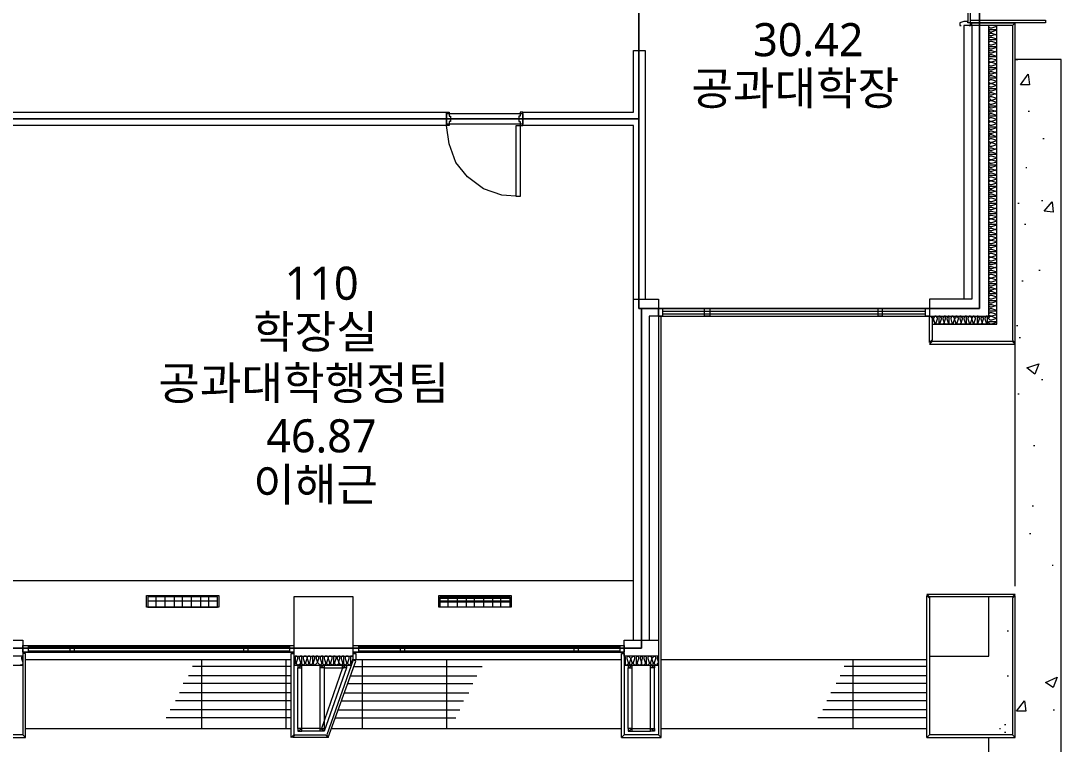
# Model space of a CAD drawing. Header units: millimetres. Extents: x -4011 to 126995, y -1911 to 106700.
# Drawn here: x 98122 to 110409, y 19337 to 27878 of the extents above; entities that cross this region are included whole.
import ezdxf

# ---------------------------------------------------------------- set-up
doc = ezdxf.new("R2010")
doc.units = ezdxf.units.MM
doc.layers.add('PDF_문자', color=7, linetype='Continuous')
doc.layers.add('PDF_형상', color=7, linetype='Continuous')
doc.styles.add('PDF 맑은 고딕', font='malgun.ttf')

msp = doc.modelspace()

# ---------------------------------------------------------------- linework, layer by layer
at = {"layer": 'PDF_형상', "lineweight": 5}
for points in [[(95938, 46539), (82959, 38969), (76694, 38969), (76694, 36466), (79306, 36466), (79306, 38969), (82959, 38969), (86456, 38969), (86456, 32472), (84202, 32472), (84202, 29720), (86456, 29720), (86456, 38969), (109446, 38969), (109446, 32052), (109446, 29705), (109446, 24482), (105451, 24482), (105451, 20472), (78933, 20472), (78933, 20720), (71969, 20720)], [(109306, 29580), (109306, 27870)], [(109337, 27886), (110223, 27886), (110223, 27855), (109337, 27855), (109337, 29596), (110223, 29596), (110223, 29549), (109337, 29549)], [(109352, 27824), (109352, 24591), (108855, 24591), (108855, 24389), (109554, 24389), (109554, 27824), (109259, 27824), (109259, 24591)], [(108886, 24295), (109648, 24295), (109648, 27824)], [(109321, 27824), (109337, 27824), (109337, 27855), (109306, 27855), (109306, 27870), (109259, 27870), (109212, 27855), (109212, 27824), (109228, 27824)], [(109648, 24295), (109648, 24311), (109632, 24311), (109585, 24295), (109570, 24295), (109554, 24311), (109554, 24326), (109570, 24326), (109585, 24326), (109632, 24326), (109648, 24326), (109648, 24342), (109648, 24358), (109632, 24358), (109585, 24342), (109570, 24342), (109554, 24358), (109554, 24373), (109570, 24389), (109585, 24389), (109570, 24389), (109554, 24404), (109554, 24420), (109570, 24435), (109585, 24435), (109632, 24420), (109648, 24420), (109648, 24435), (109648, 24451), (109632, 24451), (109585, 24451), (109570, 24451), (109554, 24451), (109554, 24466), (109570, 24482), (109585, 24482), (109632, 24466), (109648, 24466), (109648, 24482), (109648, 24513), (109632, 24513), (109585, 24497), (109570, 24497), (109554, 24513), (109554, 24528), (109570, 24528), (109585, 24528), (109632, 24513), (109648, 24528), (109648, 24544), (109648, 24560), (109632, 24560), (109585, 24544), (109570, 24544), (109554, 24560), (109554, 24575), (109570, 24575), (109585, 24575), (109632, 24575), (109648, 24575), (109648, 24591), (109648, 24606), (109632, 24606), (109585, 24591), (109570, 24591), (109554, 24606), (109554, 24622), (109570, 24637), (109585, 24637), (109632, 24622), (109648, 24622), (109648, 24637), (109648, 24653), (109632, 24653), (109585, 24653), (109570, 24653), (109554, 24653), (109554, 24668), (109570, 24684), (109585, 24684), (109632, 24668), (109648, 24668), (109648, 24684), (109648, 24699), (109632, 24715), (109585, 24699), (109570, 24699), (109554, 24699), (109554, 24715), (109570, 24731), (109585, 24731), (109632, 24715), (109648, 24715), (109648, 24746), (109648, 24762), (109632, 24762), (109585, 24746), (109570, 24746), (109554, 24762), (109554, 24777), (109570, 24777), (109585, 24777), (109632, 24777), (109648, 24777), (109648, 24793), (109648, 24808), (109632, 24808), (109585, 24793), (109570, 24793), (109554, 24808), (109554, 24824), (109570, 24839), (109585, 24839), (109570, 24839), (109554, 24855), (109554, 24870), (109570, 24886), (109585, 24886), (109632, 24870), (109648, 24870), (109648, 24886), (109648, 24902), (109632, 24902), (109585, 24902), (109570, 24902), (109554, 24902), (109554, 24917), (109570, 24933), (109585, 24933), (109632, 24917), (109648, 24917), (109648, 24933), (109648, 24948), (109632, 24964), (109585, 24948), (109570, 24948), (109554, 24964), (109554, 24979), (109570, 24979), (109585, 24979), (109632, 24964), (109648, 24979), (109648, 24995), (109648, 25010), (109632, 25010), (109585, 24995), (109570, 24995), (109554, 25010), (109554, 25026), (109570, 25026), (109585, 25026), (109632, 25026), (109648, 25026), (109648, 25041), (109648, 25057), (109632, 25057), (109585, 25041), (109570, 25041), (109554, 25057), (109554, 25073), (109570, 25088), (109585, 25088), (109570, 25088), (109554, 25104), (109554, 25119), (109570, 25135), (109585, 25135), (109632, 25119), (109648, 25119), (109648, 25135), (109648, 25150), (109632, 25150), (109585, 25150), (109570, 25150), (109554, 25150), (109554, 25166), (109570, 25181), (109585, 25181), (109632, 25166), (109648, 25166), (109648, 25181), (109648, 25212), (109632, 25212), (109585, 25197), (109570, 25197), (109554, 25212), (109554, 25228), (109570, 25228), (109585, 25228), (109632, 25228), (109648, 25228), (109648, 25244), (109648, 25259), (109632, 25259), (109585, 25244), (109570, 25244), (109554, 25259), (109554, 25275), (109570, 25290), (109585, 25290), (109570, 25290), (109554, 25306), (109554, 25321), (109570, 25337), (109585, 25337), (109632, 25321), (109648, 25321), (109648, 25337), (109648, 25352), (109632, 25352), (109585, 25352), (109570, 25352), (109554, 25352), (109554, 25368), (109570, 25383), (109585, 25383), (109632, 25368), (109648, 25368), (109648, 25383), (109648, 25399), (109632, 25415), (109585, 25399), (109570, 25399), (109554, 25399), (109554, 25415), (109570, 25430), (109585, 25430), (109632, 25415), (109648, 25430), (109648, 25446), (109648, 25461), (109632, 25461), (109585, 25446), (109570, 25446), (109554, 25461), (109554, 25477), (109570, 25477), (109585, 25477), (109632, 25477), (109648, 25477), (109648, 25492), (109648, 25508), (109632, 25508), (109585, 25492), (109570, 25492), (109554, 25508), (109554, 25523), (109570, 25539), (109585, 25539), (109570, 25539), (109554, 25554), (109554, 25570), (109570, 25585), (109585, 25585), (109632, 25570), (109648, 25570), (109648, 25585), (109648, 25601), (109632, 25601), (109585, 25601), (109570, 25601), (109554, 25601), (109554, 25617), (109570, 25632), (109585, 25632), (109632, 25617), (109648, 25617), (109648, 25632), (109648, 25663), (109632, 25663), (109585, 25648), (109570, 25648), (109554, 25663), (109554, 25679), (109570, 25679), (109585, 25679), (109632, 25663), (109648, 25679), (109648, 25694), (109648, 25710), (109632, 25710), (109585, 25694), (109570, 25694), (109554, 25710), (109554, 25725), (109570, 25725), (109585, 25725), (109632, 25725), (109648, 25725), (109648, 25741), (109648, 25756), (109632, 25756), (109585, 25741), (109570, 25741), (109554, 25756), (109554, 25772), (109570, 25788), (109585, 25788), (109632, 25772), (109648, 25772), (109648, 25788), (109648, 25803), (109632, 25803), (109585, 25803), (109570, 25803), (109554, 25803), (109554, 25819), (109570, 25834), (109585, 25834), (109632, 25819), (109648, 25819), (109648, 25834), (109648, 25850), (109632, 25865), (109585, 25850), (109570, 25850), (109554, 25850), (109554, 25865), (109570, 25881), (109585, 25881), (109632, 25865), (109648, 25865), (109648, 25896), (109648, 25912), (109632, 25912), (109585, 25896), (109570, 25896), (109554, 25912), (109554, 25927), (109570, 25927), (109585, 25927), (109632, 25927), (109648, 25927), (109648, 25943), (109648, 25959), (109632, 25959), (109585, 25943), (109570, 25943), (109554, 25959), (109554, 25974), (109570, 25990), (109585, 25990), (109570, 25990), (109554, 26005), (109554, 26021), (109570, 26036), (109585, 26036), (109632, 26021), (109648, 26021), (109648, 26036), (109648, 26052), (109632, 26052), (109585, 26052), (109570, 26052), (109554, 26052), (109554, 26067), (109570, 26083), (109585, 26083), (109632, 26067), (109648, 26067), (109648, 26083), (109648, 26098), (109632, 26114), (109585, 26098), (109570, 26098), (109554, 26114), (109570, 26130), (109585, 26130), (109632, 26114), (109648, 26130), (109648, 26145), (109648, 26161), (109632, 26161), (109585, 26145), (109570, 26145), (109554, 26161), (109554, 26176), (109570, 26176), (109585, 26176), (109632, 26176), (109648, 26176), (109648, 26192), (109648, 26207), (109632, 26207), (109585, 26192), (109570, 26192), (109554, 26207), (109554, 26223), (109570, 26238), (109585, 26238), (109570, 26238), (109554, 26254), (109554, 26269), (109570, 26285), (109585, 26285), (109632, 26269), (109648, 26269), (109648, 26285), (109648, 26301), (109632, 26301), (109585, 26301), (109570, 26301), (109554, 26301), (109554, 26316), (109570, 26332), (109585, 26332), (109632, 26316), (109648, 26316), (109648, 26332), (109648, 26363), (109632, 26363), (109585, 26347), (109570, 26347), (109554, 26363), (109554, 26378), (109570, 26378), (109585, 26378), (109632, 26363), (109648, 26378), (109648, 26394), (109648, 26409), (109632, 26409), (109585, 26394), (109570, 26394), (109554, 26409), (109554, 26425), (109570, 26425), (109585, 26440), (109570, 26440), (109554, 26456), (109554, 26472), (109570, 26487), (109585, 26487), (109632, 26472), (109648, 26472), (109648, 26487), (109648, 26503), (109632, 26503), (109585, 26503), (109570, 26503), (109554, 26503), (109554, 26518), (109570, 26534), (109585, 26534), (109632, 26518), (109648, 26518), (109648, 26534), (109648, 26549), (109632, 26565), (109585, 26549), (109570, 26549), (109554, 26549), (109554, 26565), (109570, 26580), (109585, 26580), (109632, 26565), (109648, 26580), (109648, 26596), (109648, 26611), (109632, 26611), (109585, 26596), (109570, 26596), (109554, 26611), (109554, 26627), (109570, 26627), (109585, 26627), (109632, 26627), (109648, 26627), (109648, 26642), (109648, 26658), (109632, 26658), (109585, 26642), (109570, 26642), (109554, 26658), (109554, 26674), (109570, 26689), (109585, 26689), (109570, 26689), (109554, 26705), (109554, 26720), (109570, 26736), (109585, 26736), (109632, 26720), (109648, 26720), (109648, 26736), (109648, 26751), (109632, 26751), (109585, 26751), (109570, 26751), (109554, 26751), (109554, 26767), (109570, 26782), (109585, 26782), (109632, 26767), (109648, 26767), (109648, 26782), (109648, 26798), (109632, 26813), (109585, 26798), (109570, 26798), (109554, 26813), (109554, 26829), (109570, 26829), (109585, 26829), (109632, 26813), (109648, 26829), (109648, 26845), (109648, 26860), (109632, 26860), (109585, 26845), (109570, 26845), (109554, 26860), (109554, 26876), (109570, 26876), (109585, 26876), (109632, 26876), (109648, 26876), (109648, 26891), (109648, 26907), (109632, 26907), (109585, 26891), (109570, 26891), (109554, 26907), (109554, 26922), (109570, 26938), (109585, 26938), (109570, 26953), (109554, 26953), (109554, 26969), (109570, 26984), (109585, 26984), (109632, 26969), (109648, 26969), (109648, 26984), (109648, 27000), (109632, 27016), (109585, 27000), (109570, 27000), (109554, 27000), (109554, 27016), (109570, 27031), (109585, 27031), (109632, 27016), (109648, 27016), (109648, 27047), (109648, 27062), (109632, 27062), (109585, 27047), (109570, 27047), (109554, 27062), (109554, 27078), (109570, 27078), (109585, 27078), (109632, 27078), (109648, 27078), (109648, 27093), (109648, 27109), (109632, 27109), (109585, 27093), (109570, 27093), (109554, 27109), (109554, 27124), (109570, 27140), (109585, 27140), (109570, 27140), (109554, 27155), (109554, 27171), (109570, 27187), (109585, 27187), (109632, 27171), (109648, 27171), (109648, 27187), (109648, 27202), (109632, 27202), (109585, 27202), (109570, 27202), (109554, 27202), (109554, 27218), (109570, 27233), (109585, 27233), (109632, 27218), (109648, 27218), (109648, 27233), (109648, 27249), (109632, 27264), (109585, 27249), (109570, 27249), (109554, 27264), (109570, 27280), (109585, 27280), (109632, 27264), (109648, 27280), (109648, 27295), (109648, 27311), (109632, 27311), (109585, 27295), (109570, 27295), (109554, 27311), (109554, 27326), (109570, 27326), (109585, 27326), (109632, 27326), (109648, 27326), (109648, 27342), (109648, 27358), (109632, 27358), (109585, 27342), (109570, 27342), (109554, 27358), (109554, 27373), (109570, 27389), (109585, 27389), (109570, 27389), (109554, 27404), (109554, 27420), (109570, 27435), (109585, 27435), (109632, 27420), (109648, 27420), (109648, 27435), (109648, 27451), (109632, 27451), (109585, 27451), (109570, 27451), (109554, 27451), (109554, 27466), (109570, 27482), (109585, 27482), (109632, 27466), (109648, 27466), (109648, 27482), (109648, 27513), (109632, 27513), (109585, 27497), (109570, 27497), (109554, 27513), (109554, 27528), (109570, 27528), (109585, 27528), (109632, 27513), (109648, 27528), (109648, 27544), (109648, 27560), (109632, 27560), (109585, 27544), (109570, 27544), (109554, 27560), (109554, 27575), (109570, 27575), (109585, 27575), (109632, 27575), (109648, 27575), (109648, 27591), (109648, 27606), (109632, 27606), (109585, 27591), (109570, 27591), (109554, 27606), (109554, 27622), (109570, 27637), (109585, 27637), (109632, 27622), (109648, 27622), (109648, 27637), (109648, 27653), (109632, 27653), (109585, 27653), (109570, 27653), (109554, 27653), (109554, 27668), (109570, 27684), (109585, 27684), (109632, 27668), (109648, 27668), (109648, 27684), (109648, 27699), (109632, 27715), (109585, 27699), (109570, 27699), (109554, 27699), (109554, 27715), (109570, 27731), (109585, 27731), (109632, 27715), (109648, 27715), (109648, 27746), (109648, 27762), (109632, 27762), (109585, 27746), (109570, 27746), (109554, 27762), (109554, 27777), (109570, 27777), (109585, 27777), (109632, 27777), (109648, 27777), (109648, 27793), (109648, 27808), (109632, 27808), (109585, 27793), (109570, 27793), (109554, 27808), (109554, 27824)], [(105358, 20565), (105358, 26642), (104052, 26642), (104052, 26798), (105358, 26798), (105358, 27528), (105497, 27528), (105497, 24591)], [(79554, 19415), (79554, 18326), (109508, 18326), (109741, 18358), (109959, 18435), (110145, 18591), (110285, 18777), (110378, 18995), (110409, 19228), (110409, 27420), (109865, 27420), (109881, 27420), (109896, 27420)], [(110021, 26813), (110036, 26813)], [(104021, 25803), (103974, 25803), (103974, 26642), (104021, 26642), (104021, 25803), (103803, 25819), (103585, 25896), (103399, 26036), (103259, 26207), (103181, 26425), (103150, 26642)], [(110192, 26487), (110207, 26487)], [(109990, 26145), (110005, 26145)], [(109896, 25725), (109912, 25725)], [(110176, 25756), (110192, 25756)], [(109974, 25477), (109990, 25477)], [(110145, 24933), (110161, 24933)], [(109943, 24808), (109959, 24808)], [(105358, 24591), (105653, 24591), (105653, 24389), (105544, 24389), (105544, 20565)], [(105653, 24591), (105653, 24389), (108855, 24389)], [(105653, 24482), (108855, 24482)], [(105699, 24451), (108808, 24451)], [(105699, 24420), (108808, 24420)], [(109554, 24295), (109539, 24295), (109539, 24311), (109539, 24358), (109539, 24373), (109539, 24389), (109523, 24389), (109508, 24373), (109508, 24358), (109523, 24311), (109523, 24295), (109508, 24295), (109492, 24295), (109477, 24311), (109492, 24358), (109492, 24373), (109477, 24389), (109461, 24373), (109461, 24358), (109477, 24311), (109461, 24295), (109446, 24295), (109430, 24295), (109430, 24311), (109446, 24358), (109446, 24373), (109430, 24389), (109415, 24389), (109415, 24373), (109415, 24358), (109415, 24311), (109415, 24295), (109399, 24295), (109383, 24295), (109383, 24311), (109399, 24358), (109399, 24373), (109383, 24389), (109368, 24389), (109352, 24373), (109352, 24358), (109352, 24373), (109337, 24389), (109321, 24389), (109306, 24373), (109306, 24358), (109321, 24311), (109321, 24295), (109306, 24295), (109290, 24295), (109290, 24311), (109290, 24358), (109290, 24373), (109290, 24389), (109275, 24389), (109259, 24373), (109259, 24358), (109275, 24311), (109275, 24295), (109259, 24295), (109228, 24295), (109228, 24311), (109244, 24358), (109244, 24373), (109228, 24389), (109212, 24389), (109212, 24373), (109212, 24358), (109228, 24311), (109212, 24295), (109197, 24295), (109181, 24295), (109181, 24311), (109197, 24358), (109197, 24373), (109181, 24389), (109166, 24389), (109166, 24373), (109150, 24358), (109150, 24373), (109135, 24389), (109119, 24389), (109104, 24373), (109104, 24358), (109119, 24311), (109119, 24295), (109104, 24295), (109088, 24295), (109088, 24311), (109088, 24358), (109088, 24373), (109088, 24389), (109073, 24389), (109057, 24373), (109057, 24358), (109073, 24311), (109073, 24295), (109057, 24295), (109041, 24295), (109026, 24311), (109041, 24358), (109041, 24373), (109041, 24389), (109026, 24389), (109010, 24373), (109010, 24358), (109026, 24311), (109010, 24295), (108995, 24295), (108979, 24295), (108979, 24311), (108995, 24358), (108995, 24373), (108979, 24389), (108964, 24389), (108964, 24373), (108964, 24358), (108964, 24311), (108964, 24295), (108948, 24295), (108933, 24295), (108933, 24311), (108948, 24358), (108948, 24373), (108933, 24389), (108917, 24389), (108902, 24373), (108902, 24358), (108886, 24373), (108870, 24389)], [(109865, 21202), (109865, 24264)], [(109881, 24280), (109896, 24280)], [(109912, 24140), (109927, 24140)], [(110176, 23642), (110192, 23642)], [(109896, 23472), (109912, 23472)], [(110083, 22865), (110098, 22865)], [(110067, 22150), (110083, 22150)], [(110036, 21824), (110052, 21824)], [(110301, 21451), (110316, 21451)], [(105358, 21264), (98021, 21264)], [(99622, 21031), (100446, 21031)], [(99715, 21078), (99715, 20953)], [(99824, 21078), (99824, 20953)], [(99933, 21078), (99933, 20953)], [(100026, 21078), (100026, 20953)], [(100135, 21078), (100135, 20953)], [(100244, 21078), (100244, 20953)], [(100337, 21078), (100337, 20953)], [(103073, 21062), (103896, 21062)], [(103073, 21031), (103896, 21031)], [(103073, 21016), (103896, 21016)], [(103166, 21078), (103166, 20953)], [(103275, 21078), (103275, 20953)], [(103383, 21078), (103383, 20953)], [(103477, 21078), (103477, 20953)], [(103585, 21078), (103585, 20953)], [(103694, 21078), (103694, 20953)], [(103788, 21078), (103788, 20953)], [(109772, 20674), (109788, 20674)], [(98145, 20503), (101347, 20503)], [(98145, 20425), (101347, 20425)], [(98207, 20487), (101301, 20487)], [(98207, 20440), (101301, 20440)], [(102047, 20503), (105249, 20503)], [(102047, 20425), (105249, 20425)], [(102109, 20487), (105202, 20487)], [(102109, 20440), (105202, 20440)], [(98145, 20378), (98130, 20363), (98130, 20347), (98145, 20301), (98145, 20285), (98130, 20269), (98114, 20269)], [(101316, 20332), (98176, 20332)], [(100259, 19523), (100259, 20332)], [(101254, 19523), (101254, 20332)], [(102031, 20285), (102031, 20301), (102047, 20347), (102047, 20363), (102031, 20378), (102016, 20378), (102016, 20363), (102016, 20347), (102016, 20301), (102016, 20285), (102000, 20269), (101984, 20285), (101984, 20301), (102000, 20347), (102000, 20363), (101984, 20378), (101969, 20378), (101953, 20363), (101953, 20347), (101969, 20301), (101969, 20285), (101953, 20269), (101938, 20285), (101938, 20301), (101938, 20347), (101938, 20363), (101938, 20378), (101922, 20378), (101907, 20363), (101907, 20347), (101922, 20301), (101922, 20285), (101907, 20269), (101891, 20285), (101876, 20301), (101876, 20285), (101845, 20269), (101829, 20285), (101829, 20301), (101845, 20347), (101845, 20363), (101829, 20378), (101813, 20378), (101813, 20363), (101813, 20347), (101813, 20301), (101813, 20285), (101798, 20269), (101782, 20285), (101782, 20301), (101798, 20347), (101798, 20363), (101782, 20378), (101767, 20378), (101751, 20363), (101751, 20347), (101767, 20301), (101767, 20285), (101751, 20269), (101736, 20285), (101736, 20301), (101751, 20347), (101751, 20363), (101736, 20378), (101720, 20378), (101705, 20363), (101705, 20347), (101720, 20301), (101720, 20285), (101705, 20269), (101689, 20285), (101689, 20301), (101689, 20347), (101689, 20363), (101689, 20378), (101674, 20378), (101658, 20363), (101658, 20347), (101674, 20301), (101674, 20285), (101658, 20269), (101642, 20285), (101627, 20301), (101611, 20285), (101596, 20269), (101580, 20285), (101580, 20301), (101596, 20347), (101596, 20363), (101580, 20378), (101565, 20378), (101565, 20363), (101565, 20347), (101565, 20301), (101565, 20285), (101549, 20269), (101534, 20285), (101534, 20301), (101549, 20347), (101549, 20363), (101534, 20378), (101518, 20378), (101503, 20363), (101503, 20347), (101518, 20301), (101518, 20285), (101503, 20269), (101487, 20285), (101487, 20301), (101503, 20347), (101503, 20363), (101487, 20378), (101471, 20378), (101456, 20363), (101456, 20347), (101471, 20301), (101471, 20285), (101456, 20269), (101440, 20285), (101440, 20301), (101440, 20347), (101440, 20363), (101440, 20378), (101425, 20378), (101409, 20363), (101409, 20347), (101425, 20301), (101425, 20285), (101394, 20269), (101378, 20285), (101378, 20301), (101394, 20347), (101394, 20363), (101378, 20378), (101363, 20378), (101363, 20363), (101363, 20347), (101363, 20301), (101363, 20285), (101347, 20269), (102031, 20269)], [(102078, 20316), (102047, 20332)], [(105218, 20332), (102078, 20332)], [(102155, 20332), (102155, 19523)], [(103150, 20332), (103150, 19523)], [(105653, 20378), (105637, 20363), (105637, 20347), (105653, 20301), (105637, 20285), (105637, 20269), (105622, 20269), (105606, 20285), (105606, 20301), (105622, 20347), (105622, 20363), (105606, 20378), (105591, 20363), (105575, 20347), (105575, 20363), (105544, 20378), (105528, 20363), (105528, 20347), (105544, 20301), (105544, 20285), (105528, 20269), (105513, 20269), (105513, 20285), (105513, 20301), (105513, 20347), (105513, 20363), (105497, 20378), (105482, 20363), (105482, 20347), (105497, 20301), (105497, 20285), (105482, 20269), (105466, 20269), (105451, 20285), (105451, 20301), (105466, 20347), (105466, 20363), (105451, 20378), (105435, 20363), (105435, 20347), (105451, 20301), (105451, 20285), (105435, 20269), (105420, 20269), (105404, 20285), (105404, 20301), (105420, 20347), (105420, 20363), (105404, 20378), (105389, 20363), (105389, 20347), (105389, 20301), (105389, 20285), (105389, 20269), (105373, 20269), (105358, 20285), (105358, 20301), (105373, 20347), (105373, 20363), (105358, 20378), (105342, 20363), (105326, 20347), (105311, 20363), (105295, 20378), (105280, 20363), (105280, 20347), (105295, 20301), (105295, 20285), (105280, 20269), (105264, 20269), (105264, 20285), (105264, 20301), (105264, 20347), (105264, 20363), (105249, 20378)], [(108824, 20332), (105684, 20332)], [(107953, 19523), (107953, 20332)], [(97756, 20269), (98145, 20269)], [(101316, 20254), (100150, 20254)], [(101394, 19523), (101394, 20238), (101440, 20269)], [(101658, 19523), (101440, 19523), (101440, 20238)], [(101922, 20269), (101969, 20238), (101705, 19492), (101658, 19523), (101658, 20269), (101705, 20238), (101938, 20238)], [(101938, 20269), (101705, 20269), (101705, 19523), (101705, 19492), (101658, 19492), (101658, 19523), (101705, 19523)], [(101922, 20238), (101674, 19523)], [(102047, 20254), (103570, 20254)], [(105249, 20269), (105653, 20269)], [(105295, 19523), (105295, 20238), (105342, 20269)], [(105295, 19492), (105342, 19523), (105342, 20238)], [(105342, 19523), (105560, 19523), (105560, 20238)], [(105606, 19523), (105606, 20238), (105560, 20269)], [(108824, 20254), (107845, 20254)], [(101316, 20052), (100041, 20052)], [(101316, 20145), (100104, 20145)], [(101984, 20052), (103461, 20052)], [(102016, 20145), (103508, 20145)], [(108824, 20052), (107751, 20052)], [(108824, 20145), (107798, 20145)], [(109772, 20145), (109788, 20145)], [(101316, 19943), (99995, 19943)], [(101938, 19943), (103415, 19943)], [(108824, 19943), (107689, 19943)], [(101316, 19850), (99948, 19850)], [(101907, 19850), (103352, 19850)], [(108824, 19850), (107642, 19850)], [(101316, 19741), (99886, 19741)], [(101876, 19741), (103306, 19741)], [(108824, 19741), (107596, 19741)], [(110316, 19741), (110332, 19741)], [(101316, 19648), (99839, 19648)], [(101829, 19648), (103259, 19648)], [(108824, 19648), (107534, 19648)], [(109741, 19570), (109756, 19570)], [(86347, 19415), (86347, 19228), (109554, 19228), (109554, 19415)], [(98176, 19523), (101316, 19523)], [(101394, 19492), (101440, 19523)], [(101658, 19492), (101440, 19492)], [(101798, 19523), (105218, 19523)], [(105342, 19492), (105560, 19492)], [(105606, 19492), (105560, 19523)], [(105684, 19523), (108824, 19523)], [(109679, 19523), (109694, 19523)], [(109741, 19477), (109756, 19477)]]:
    msp.add_lwpolyline(points, dxfattribs=at)
for points in [[(104534, 32052), (104534, 33451), (97959, 33451), (97959, 29720), (94539, 29720), (94539, 27326), (97959, 27326), (97959, 26720), (105420, 26720), (105420, 32052)], [(109446, 32052), (108202, 32052), (105420, 32052), (105420, 24482), (105575, 24482), (109446, 24482), (109446, 29705)], [(109352, 27824), (109352, 27855), (109865, 27855), (109834, 27824)], [(109834, 24109), (109865, 24078), (109865, 27855), (109834, 27824)], [(98021, 26642), (98021, 20565), (97881, 20565), (97881, 27202), (97632, 27202), (97632, 27404), (98021, 27404), (98021, 26798), (103150, 26798), (103150, 26642)], [(109585, 27389), (109632, 27373), (109648, 27373), (109648, 27389), (109648, 27404), (109632, 27404)], [(110021, 27249), (110036, 27124), (109927, 27124)], [(109585, 27140), (109632, 27124), (109648, 27124), (109648, 27140), (109648, 27155), (109632, 27155)], [(109585, 26938), (109632, 26922), (109648, 26922), (109648, 26938), (109648, 26953), (109632, 26953)], [(103181, 26689), (103181, 26642), (103150, 26642), (103150, 26798), (103181, 26798), (103181, 26751), (103197, 26751), (103197, 26689)], [(104052, 26642), (104052, 26798), (104021, 26798), (104021, 26751), (104005, 26751), (104005, 26689), (104021, 26689), (104021, 26642)], [(97959, 26720), (97959, 20472), (105451, 20472), (105451, 24482), (105420, 24482), (105420, 26720)], [(104052, 26658), (103150, 26658), (103150, 26782), (104052, 26782)], [(109585, 26689), (109632, 26674), (109648, 26674), (109648, 26689), (109648, 26705), (109632, 26705)], [(109585, 26440), (109632, 26425), (109648, 26425), (109648, 26440), (109648, 26456), (109632, 26456)], [(109585, 26238), (109632, 26223), (109648, 26223), (109648, 26238), (109648, 26254), (109632, 26254)], [(109585, 25990), (109632, 25974), (109648, 25974), (109648, 25990), (109648, 26005), (109632, 26005)], [(110301, 25741), (110316, 25617), (110207, 25632)], [(109585, 25539), (109632, 25523), (109648, 25523), (109648, 25539), (109648, 25554), (109632, 25554)], [(109585, 25290), (109632, 25275), (109648, 25275), (109648, 25290), (109648, 25306), (109632, 25306)], [(109585, 25088), (109632, 25073), (109648, 25073), (109648, 25088), (109648, 25104), (109632, 25104)], [(109585, 24839), (109632, 24824), (109648, 24824), (109648, 24839), (109648, 24855), (109632, 24855)], [(105653, 24482), (105699, 24482), (105699, 24389), (105653, 24389)], [(106197, 24482), (106259, 24482), (106259, 24389), (106197, 24389)], [(108249, 24482), (108295, 24482), (108295, 24389), (108249, 24389)], [(108808, 24482), (108855, 24482), (108855, 24389), (108808, 24389)], [(105653, 19446), (105684, 19415), (105684, 24389), (105653, 24389)], [(108886, 24109), (108855, 24078), (108855, 24389), (108886, 24389)], [(108902, 24358), (108886, 24311), (108886, 24295), (108902, 24295), (108917, 24295), (108917, 24311)], [(109150, 24358), (109135, 24311), (109135, 24295), (109150, 24295), (109166, 24295), (109166, 24311)], [(109352, 24358), (109337, 24311), (109337, 24295), (109352, 24295), (109368, 24295), (109368, 24311)], [(109585, 24389), (109632, 24373), (109648, 24373), (109648, 24389), (109648, 24404), (109632, 24404)], [(108886, 24093), (108855, 24062), (109865, 24062), (109834, 24093)], [(110145, 23829), (110098, 23705), (110005, 23782)], [(100461, 20953), (99606, 20953), (99606, 21093), (100461, 21093)], [(99622, 20953), (100446, 20953), (100446, 21078), (99622, 21078)], [(102047, 21078), (101347, 21078), (101347, 20378), (102047, 20378)], [(103057, 20953), (103057, 21093), (103912, 21093), (103912, 20953)], [(103073, 21078), (103896, 21078), (103896, 20953), (103073, 20953)], [(108855, 21078), (108824, 21109), (109865, 21109), (109834, 21078)], [(108855, 19446), (108824, 19415), (108824, 21093), (108855, 21062)], [(109554, 21078), (108855, 21078), (108855, 20378), (109554, 20378)], [(109834, 19446), (109865, 19415), (109865, 21093), (109834, 21062)], [(97756, 20565), (98145, 20565), (98145, 20378), (97756, 20378)], [(105249, 20565), (105653, 20565), (105653, 20378), (105249, 20378)], [(98145, 20503), (98207, 20503), (98207, 20425), (98145, 20425)], [(98145, 19446), (98176, 19415), (98176, 20409), (98145, 20409)], [(98705, 20503), (98751, 20503), (98751, 20425), (98705, 20425)], [(100756, 20503), (100803, 20503), (100803, 20425), (100756, 20425)], [(101301, 20503), (101347, 20503), (101347, 20425), (101301, 20425)], [(101347, 20409), (101347, 19446), (101316, 19415), (101316, 20409)], [(102047, 20503), (102109, 20503), (102109, 20425), (102047, 20425)], [(102047, 20332), (102047, 20409), (102078, 20409), (102078, 20332)], [(102606, 20503), (102653, 20503), (102653, 20425), (102606, 20425)], [(104658, 20503), (104705, 20503), (104705, 20425), (104658, 20425)], [(105202, 20503), (105249, 20503), (105249, 20425), (105202, 20425)], [(105249, 19446), (105218, 19415), (105218, 20409), (105249, 20409)], [(101627, 20301), (101642, 20347), (101642, 20363), (101627, 20378), (101611, 20378), (101611, 20363), (101611, 20347)], [(102078, 20316), (102047, 20332), (101736, 19446), (101751, 19415)], [(101876, 20301), (101891, 20347), (101891, 20363), (101891, 20378), (101876, 20378), (101860, 20363), (101860, 20347)], [(105326, 20347), (105311, 20301), (105311, 20285), (105326, 20269), (105342, 20285), (105342, 20301)], [(105575, 20347), (105560, 20301), (105560, 20285), (105575, 20269), (105591, 20269), (105591, 20285), (105591, 20301)], [(101394, 20269), (101394, 20238), (101440, 20238), (101440, 20269)], [(101705, 20269), (101705, 20238), (101658, 20238), (101658, 20269)], [(101969, 20269), (101969, 20238), (101922, 20238), (101922, 20269)], [(105295, 20269), (105295, 20238), (105342, 20238), (105342, 20269)], [(105606, 20269), (105606, 20238), (105560, 20238), (105560, 20269)], [(110363, 20130), (110316, 20005), (110223, 20067)], [(109974, 19850), (109990, 19725), (109881, 19725)], [(97756, 19446), (97725, 19415), (98176, 19415), (98145, 19446)], [(101720, 19446), (101751, 19415), (101332, 19415), (101363, 19446)], [(101394, 19523), (101394, 19492), (101440, 19492), (101440, 19523)], [(105249, 19446), (105218, 19415), (105684, 19415), (105653, 19446)], [(105295, 19523), (105295, 19492), (105342, 19492), (105342, 19523)], [(105606, 19523), (105606, 19492), (105560, 19492), (105560, 19523)], [(108855, 19446), (108824, 19415), (109865, 19415), (109834, 19446)]]:
    msp.add_lwpolyline(points, close=True, dxfattribs=at)

# ---------------------------------------------------------------- texts
at = {"layer": 'PDF_문자', "char_height": 391, "attachment_point": 4, "style": 'PDF 맑은 고딕'}
for s, insert in [('30.42', (106772, 27652)), ('공과대학장', (106042, 27061)), ('110', (101238, 24777)), ('학장실', (100866, 24186)), ('공과대학행정팀', (99746, 23580)), ('46.87', (101021, 22974)), ('이해근', (100866, 22383))]:
    msp.add_mtext(s, dxfattribs=dict(at, insert=insert))

doc.saveas('drawing.dxf')
